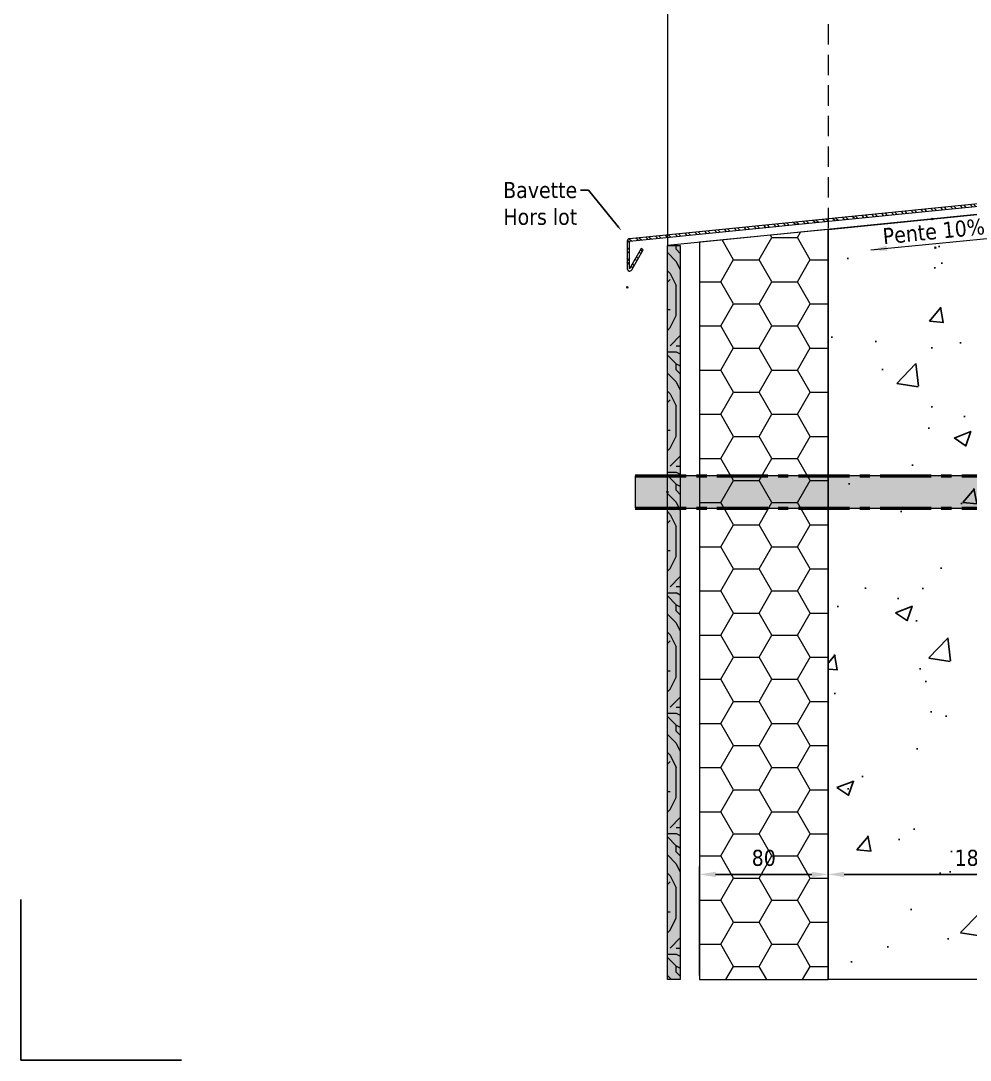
# Model space of a CAD drawing. Header units: millimetres. Extents: x -20000 to 230000, y -17405 to 24510.
# Drawn here: x 24318 to 24908, y -5177 to -4529 of the extents above; entities that cross this region are included whole.
import ezdxf
from ezdxf import colors
from ezdxf.entities.mleader import LeaderData, LeaderLine
from ezdxf.math import Vec2, Vec3

# ---------------------------------------------------------------- set-up
doc = ezdxf.new("R2010")
doc.units = ezdxf.units.MM
doc.header["$PDMODE"] = 35
doc.header["$PDSIZE"] = 0.5
doc.linetypes.add('AXES', pattern=[50.8, 31.75, -6.35, 6.35, -6.35])
doc.linetypes.add('CACHE', pattern=[9.525, 6.35, -3.175])
doc.layers.get('0').update_dxf_attribs({"lineweight": 13})
doc.layers.get('Defpoints').update_dxf_attribs({"true_color": 0xc2a584})
doc.layers.add('0 - Invisible', color=43, linetype='Continuous', lineweight=0, plot=False)
doc.layers.add('Intouchable', color=252, linetype='Continuous', lineweight=13, plot=False)
for name, color, linetype, lineweight in [('1 - Aluminium', 150, 'Continuous', 13), ('1 - Axe', 1, 'AXES', 0), ('1 - BETON', 251, 'Continuous', 25), ('1 - Bois', 44, 'Continuous', 13), ('1 - INTERROMPU', 253, 'CACHE', 13), ('1 - Isolant', 132, 'Continuous', 13), ('1 - Texte', 7, 'Continuous', 13), ('Texte', 7, 'Continuous', 13)]:
    doc.layers.add(name, color=color, linetype=linetype, lineweight=lineweight)
doc.layers.add('1 - Cache', color=7, linetype='Continuous', lineweight=0, true_color=0xffffff)
doc.styles.add('Texte Poralu', font='tahomabd.ttf')
doc.dimstyles.new('30 - 1000', dxfattribs={"dimtxt": 10, "dimasz": 10, "dimexe": 5, "dimexo": 2.5, "dimgap": 5, "dimtad": 1, "dimdec": 1, "dimtxsty": 'Texte Poralu', "dimcen": 5, "dimazin": 0, "dimtfac": 1, "dimtdec": 1, "dimtmove": 0, "dimatfit": 3, "dimfxl": 1, "dimarcsym": 0})

# ---------------------------------------------------------------- blocks, each defined once
blk = doc.blocks.new('Cadre centrage dessin')
at = {"layer": 'Defpoints'}
for p, q in [((-682.5, -906.5), (-682.5, -806.5)), ((-582.5, -906.5), (-682.5, -906.5))]:
    blk.add_line(p, q, dxfattribs=at)
blk = doc.blocks.new('*D869')
at = {"layer": 'Defpoints', "color": 0, "lineweight": -2, "transparency": 16777216}
for p, q in [((25000, -5028.77), (25000, -5065.84)), ((24820, -5113.77), (24820, -5055.84)), ((24990, -5060.84), (24830, -5060.84))]:
    blk.add_line(p, q, dxfattribs=at)
at = {"layer": 'Defpoints', "color": 0, "transparency": 16777216}
for p in [(25000, -5026.27), (24820, -5060.84), (24820, -5116.27)]:
    blk.add_point(p, dxfattribs=at)
for points in [[(24830, -5059.18), (24830, -5062.51), (24820, -5060.84)], [(24990, -5059.18), (24990, -5062.51), (25000, -5060.84)]]:
    blk.add_solid(points, dxfattribs=at)
at = {"layer": 'Defpoints', "color": 0, "transparency": 16777216, "insert": (24910, -5050.61), "char_height": 10, "attachment_point": 5, "style": 'Texte Poralu'}
blk.add_mtext('180', dxfattribs=at)
blk = doc.blocks.new('*U893')
at = {"layer": '1 - Aluminium'}
h = blk.add_hatch(dxfattribs=at)
h.set_pattern_fill('ANSI32', color=256, scale=0.5, angle=90, style=0)
h.set_pattern_definition([(135, (-130, -13), (-3.3676, -3.3676), []), (135, (-130, -10.755), (-3.3676, -3.3676), [])])
edge = h.paths.add_edge_path()
edge.add_line((-1.5, 30), (-1.5, 6.38))
edge.add_line((-1.5, 6.38), (-253.65, -18.83))
edge.add_arc((-253.5, -20.33), 1.5, 95.71059, 180)
edge.add_line((-255, -20.33), (-255, -37.47))
edge.add_arc((-253.5, -37.47), 1.5, 180, 330)
edge.add_line((-252.2, -38.22), (-245, -25.75))
edge.add_line((-245, -25.75), (-246.3, -25))
edge.add_line((-246.3, -25), (-253.5, -37.47))
edge.add_line((-253.5, -37.47), (-253.5, -20.33))
edge.add_line((-253.5, -20.33), (-1.35, 4.89))
edge.add_arc((-1.5, 6.38), 1.5, 275.71059, 360)
edge.add_line((0, 6.38), (0, 30))
edge.add_line((0, 30), (-1.5, 30))
at = {"layer": '0 - Invisible'}
blk.add_lwpolyline([(0, 0), (-230, -23)], dxfattribs=at)
blk.add_point((-255, -48.97), dxfattribs=at)
at = {"layer": '1 - Aluminium'}
blk.add_lwpolyline([(-1.5, 30), (-1.5, 6.38), (-253.65, -18.83, 0.385314), (-255, -20.33), (-255, -37.47, 0.767327), (-252.2, -38.22), (-245, -25.75), (-246.3, -25), (-253.5, -37.47), (-253.5, -20.33), (-1.35, 4.89, 0.385314), (0, 6.38), (0, 30)], format="xyb", close=True, dxfattribs=at)
blk = doc.blocks.new('*D882')
at = {"layer": 'Defpoints', "color": 0, "lineweight": -2, "transparency": 16777216}
for p, q in [((24740, -5123.77), (24740, -5055.84)), ((24820, -5113.77), (24820, -5055.84)), ((24810, -5060.84), (24750, -5060.84))]:
    blk.add_line(p, q, dxfattribs=at)
at = {"layer": 'Defpoints', "color": 0, "transparency": 16777216}
for p in [(24740, -5060.84), (24820, -5116.27), (24740, -5126.27)]:
    blk.add_point(p, dxfattribs=at)
for points in [[(24750, -5059.18), (24750, -5062.51), (24740, -5060.84)], [(24810, -5059.18), (24810, -5062.51), (24820, -5060.84)]]:
    blk.add_solid(points, dxfattribs=at)
at = {"layer": 'Defpoints', "color": 0, "transparency": 16777216, "insert": (24780, -5050.61), "char_height": 10, "attachment_point": 5, "style": 'Texte Poralu'}
blk.add_mtext('80', dxfattribs=at)
blk = doc.blocks.new('*U228')
at = {"layer": '1 - Cache'}
blk.add_hatch(color=256, dxfattribs=at).paths.add_polyline_path([(-20, -10), (400, -10), (400, 10), (-20, 10)])
at = {"layer": '0 - Invisible'}
blk.add_lwpolyline([(-20, -10), (400, -10), (400, 10), (-20, 10)], close=True, dxfattribs=at)
for p in [(0, 0), (380, 0)]:
    blk.add_point(p, dxfattribs=at)
at = {"layer": '1 - Axe', "lineweight": 50}
for p, q in [((-20, 10), (400, 10)), ((-20, -10), (400, -10))]:
    blk.add_line(p, q, dxfattribs=at)
blk = doc.blocks.new('*U892')
at = {"layer": '1 - Bois'}
h = blk.add_hatch(dxfattribs=at)
h.set_pattern_fill('352', color=256, scale=75, style=0, pattern_type=2)
h.set_pattern_definition([(0, (458.25, -17), (75, 75), [22.5, -52.5]), (0, (458.25, -13.25), (75, 75), [22.5, -52.5]), (0, (462, -5.75), (75, 75), [15, -60]), (0, (465.75, 1.75), (75, 75), [11.25, -63.75]), (0, (465.75, 9.25), (75, 75), [7.5, -67.5]), (0, (447, 16.75), (75, 75), [3.75, -18.75, 3.75, -48.75]), (0, (458.25, 20.5), (75, 75), [3.75, -30, 11.25, -30]), (0, (473.25, 24.25), (75, 75), [3.75, -3.75, 3.75, -63.75]), (0, (469.5, 28), (75, 75), [3.75, -71.25]), (0, (465.75, 35.5), (75, 75), [11.25, -63.75]), (0, (465.75, 43), (75, 75), [15, -60]), (0, (462, 50.5), (75, 75), [18.75, -22.5, 3.75, -30]), (90, (432, 5.5), (-75, 75), [3.75, -7.5, 18.75, -45]), (90, (435.75, 13), (-75, 75), [3.75, -3.75, 11.25, -56.25]), (90, (439.5, 43), (-75, 75), [7.5, -67.5]), (90, (443.25, 13), (-75, 75), [15, -22.5, 3.75, -33.75]), (90, (447, 54.25), (-75, 75), [3.75, -71.25]), (90, (450.75, 16.75), (-75, 75), [11.25, -63.75]), (90, (458.25, 20.5), (-75, 75), [7.5, -67.5]), (90, (465.75, 20.5), (-75, 75), [3.75, -11.25, 11.25, -48.75]), (90, (469.5, 24.25), (-75, 75), [3.75, -71.25]), (90, (473.25, 9.25), (-75, 75), [10.5, -64.5]), (90, (477, -5.75), (-75, 75), [7.5, -67.5]), (90, (484.5, 24.25), (-75, 75), [3.75, -71.25]), (90, (492, 20.5), (-75, 75), [11.25, -63.75]), (90, (499.5, 20.5), (-75, 75), [11.25, -63.75]), (45, (488.25, -9.5), (8e-15, 75), [5.3033, -5.3033, 5.3033, -90.1563]), (45, (473.25, 9.25), (8e-15, 75), [10.6065, -95.46]), (45, (443.25, 46.75), (8e-15, 75), [10.607, -95.46]), (45, (458.25, 28), (8e-15, 75), [10.6065, -95.46]), (45, (462, 13), (8e-15, 75), [10.6065, -95.46]), (45, (484.5, -2), (8e-15, 75), [10.6065, -95.4595]), (45, (477, 1.75), (8e-15, 75), [15.91, -90.156]), (45, (454.5, 35.5), (8e-15, 75), [5.303, -100.763]), (45, (450.75, 43), (8e-15, 75), [5.303, -100.763]), (45, (480.75, 43), (8e-15, 75), [5.303, -100.763]), (45, (450.75, 5.5), (8e-15, 75), [5.303, -100.763]), (45, (492, 31.75), (8e-15, 75), [5.303, -100.763]), (45, (465.75, 24.25), (8e-15, 75), [5.303, -100.763]), (45, (473.25, 31.75), (8e-15, 75), [5.303, -100.763]), (135, (469.5, 16.75), (-75, 8e-15), [5.3033, -5.3033, 15.91, -79.5496]), (135, (480.75, 16.75), (-75, 8e-15), [5.303, -100.763]), (135, (480.75, -9.5), (-75, 8e-15), [5.303, -100.763]), (135, (465.75, 9.25), (-75, 8e-15), [5.303, -100.763]), (135, (477, 24.25), (-75, 8e-15), [5.303, -100.763]), (135, (458.25, 5.5), (-75, 8e-15), [5.303, -100.763]), (135, (488.25, 5.5), (-75, 8e-15), [5.303, -100.763]), (135, (435.75, -17), (-75, 8e-15), [5.303, -100.763]), (135, (439.5, -13.25), (-75, 8e-15), [10.607, -95.46]), (135, (443.25, -9.5), (-75, 8e-15), [10.607, -95.46]), (135, (450.75, -9.5), (-75, 8e-15), [10.607, -95.46]), (135, (454.5, -2), (-75, 8e-15), [10.607, -95.46]), (135, (484.5, 28), (-75, 8e-15), [10.6065, -95.4595]), (135, (499.5, -9.5), (-75, 8e-15), [10.6065, -95.4595]), (135, (503.25, 50.5), (-75, 8e-15), [10.6065, -95.4595]), (135, (503.25, 43), (-75, 8e-15), [10.6065, -95.4595]), (135, (495.75, 39.25), (-75, 8e-15), [10.6065, -95.4595]), (135, (443.25, 39.25), (-75, 8e-15), [15.91, -90.156]), (135, (492, 31.75), (-75, 8e-15), [15.91, -90.156]), (26.565, (450.75, 54.25), (75, 3e-08), [8.385, -159.32]), (26.565, (450.75, 16.75), (75, 3e-08), [8.385, -159.32]), (26.565, (458.25, 39.25), (75, 3e-08), [8.385, -159.32]), (26.565, (480.75, -13.25), (75, 3e-08), [8.385, -159.32]), (26.565, (477, -5.75), (75, 3e-08), [8.385, -159.32]), (26.565, (454.5, 9.25), (75, 3e-08), [8.385, -159.32]), (26.565, (454.5, 46.75), (75, 3e-08), [8.385, -159.32]), (26.565, (477, 24.25), (75, 3e-08), [16.77, -150.935]), (63.435, (477, 35.5), (4e-09, 75), [8.385, -159.32]), (63.435, (488.25, 13), (4e-09, 75), [8.385, -159.32]), (63.435, (450.75, 28), (4e-09, 75), [8.385, -159.32]), (63.435, (435.75, 31.75), (4e-09, 75), [8.385, -159.32]), (63.435, (480.75, 16.75), (4e-09, 75), [8.385, -159.32]), (63.435, (473.25, 16.75), (4e-09, 75), [8.385, -159.32]), (63.435, (443.25, 28), (4e-09, 75), [16.77, -150.935]), (63.435, (499.5, 1.75), (4e-09, 75), [16.77, -150.935]), (63.435, (492, 5.5), (4e-09, 75), [16.77, -150.935]), (116.565, (432, -5.75), (-3e-08, 75), [8.385, -159.32]), (116.565, (432, 35.5), (-3e-08, 75), [8.385, -159.32]), (116.565, (447, -17), (-3e-08, 75), [8.385, -159.32]), (116.565, (439.5, 50.5), (-3e-08, 75), [8.385, -159.32]), (116.565, (447, 5.5), (-3e-08, 75), [8.385, -159.32]), (116.565, (462, 13), (-3e-08, 75), [8.385, -159.32]), (116.565, (469.5, 28), (-3e-08, 75), [8.385, -159.32]), (116.565, (435.75, -2), (2e-05, 75), [8.385, -159.32]), (116.565, (454.5, 9.25), (-3e-08, 75), [8.385, -159.32]), (116.565, (477, 1.75), (-3e-08, 75), [8.385, -159.32]), (116.565, (484.5, 9.25), (-3e-08, 75), [8.385, -159.32]), (116.565, (499.5, 31.75), (-3e-08, 75), [8.385, -159.32]), (116.565, (443.25, 54.25), (-3e-08, 75), [8.385, -159.32]), (116.565, (432, 50.5), (-3e-08, 75), [16.77, -150.935]), (116.565, (443.25, -2), (-3e-08, 75), [16.77, -150.935]), (153.435, (432, -13.25), (-75, 4e-09), [8.385, -159.32]), (153.435, (495.75, -17), (-75, 4e-09), [8.385, -159.32]), (153.435, (492, 20.5), (-75, 4e-09), [8.385, -159.32]), (153.435, (462, -5.75), (-75, 4e-09), [8.385, -159.32]), (153.435, (458.25, -13.25), (-75, 4e-09), [8.385, -159.32]), (153.435, (465.75, 1.75), (-75, 4e-09), [8.385, -159.32]), (153.435, (488.25, 46.75), (-75, 4e-09), [8.385, -159.32]), (153.435, (495.75, 50.5), (-75, 4e-09), [16.77, -150.935])])
h.paths.add_polyline_path([(0, 0), (457, 0), (457, 8), (0, 8)])
at = {"layer": '1 - Cache'}
h = blk.add_hatch(color=256, dxfattribs=at)
h.dxf.hatch_style = 2
h.paths.add_polyline_path([(0, 0), (457, 0), (457, 8), (0, 8)])
at = {"layer": '1 - Bois'}
blk.add_lwpolyline([(0, 0), (457, 0), (457, 8), (0, 8)], close=True, dxfattribs=at)
blk = doc.blocks.new('*U891')
at = {"layer": '1 - Isolant'}
h = blk.add_hatch(dxfattribs=at)
h.set_pattern_fill('HONEY', color=256, scale=5, style=0)
h.set_pattern_definition([(0, (20, -265), (23.8125, 13.74815), [15.875, -31.75]), (120, (20, -265), (-23.8125, 13.74815), [15.875, -31.75]), (60, (20, -265), (5e-08, 27.4963), [-31.75, 15.875])])
h.paths.add_polyline_path([(0, -467), (0, 0), (-80, -8), (-80, -467)])
at = {"layer": '0 - Invisible'}
blk.add_lwpolyline([(-80, -467), (0, -467)], dxfattribs=at)
at = {"layer": '1 - Isolant'}
blk.add_lwpolyline([(0, -467), (0, 0), (-80, -8), (-80, -467)], dxfattribs=at)
blk = doc.blocks.new('*U614')
at = {"layer": '0 - Invisible'}
for p in [(0, 0), (1.78, -17.82)]:
    blk.add_point(p, dxfattribs=at)
at = {"layer": 'Texte', "insert": (1.28, -12.85), "char_height": 10, "attachment_point": 8, "rotation": 5.71059, "style": 'Texte Poralu'}
blk.add_mtext('Pente 10%', dxfattribs=at)
at = {"layer": 'Texte'}
blk.add_leader([(-38.27, -19.31), (41.33, -11.35)], dimstyle='30 - 1000', override={"dimgap": 2, "dimtad": 0}, dxfattribs=at)
blk = doc.blocks.new('*U886')
at = {"layer": '1 - BETON'}
h = blk.add_hatch(dxfattribs=at)
h.set_pattern_fill('CONCRETE', color=256, scale=15, style=0, pattern_type=2)
h.set_pattern_definition([(50, (110, -107), (107.589, -9.413), [11.25, -123.75]), (355, (110, -107), (-20.813, 112.83), [9, -99]), (100.451, (118.97, -107.78), (86.776, 103.416), [9.561, -105.171]), (46.184, (110, -77), (160.086, -24.828), [16.875, -185.625]), (96.636, (123.34, -79.07), (140.2, 146.118), [14.34, -157.757]), (351.184, (110, -77), (140.2, 146.12), [13.5, -148.5]), (21, (125, -84.5), (89.536, -60.393), [11.25, -123.75]), (326, (125, -84.5), (36.497, 108.773), [9, -99]), (71.451, (132.46, -89.53), (126.033, 48.38), [9.561, -105.171]), (37.5, (110, -107), (1.824, 49.934), [0, -97.8, 0, -100.5, 0, -99.375]), (7.5, (110, -107), (39.4604, 59.162), [0, -57.3, 0, -95.55, 0, -37.875]), (327.5, (76.55, -107), (80.0734, -3.3832), [0, -37.5, 0, -117, 0, -155.25]), (317.5, (61.55, -107), (87.478, 15.016), [0, -48.75, 0, -77.7, 0, -110.25])])
h.paths.add_polyline_path([(-143.15, -56.48), (-153.27, -55.81), (-143.48, -53.16)], flags=8)
edge = h.paths.add_edge_path(flags=0)
edge.add_line((-143.32, -54.82), (-73.67, -47.85))
h.paths.add_polyline_path([(-154.61, -58.59), (-72.1, -50.34), (-74.25, -28.85), (-156.76, -37.1)], flags=24)
h.paths.add_polyline_path([(400, -410), (300, -510), (-180, -510), (-180, -43), (-50, -30), (-50, 0), (0, 0), (0, -410)])
at = {"layer": '0 - Invisible'}
blk.add_lwpolyline([(400, -410), (300, -510), (-180, -510)], dxfattribs=at)
at = {"layer": '1 - BETON'}
blk.add_lwpolyline([(400, -410), (0, -410), (0, 0), (-50, 0), (-50, -30), (-180, -43), (-180, -510)], dxfattribs=at)
blk.add_blockref('*U614', (-115, -36.5))

msp = doc.modelspace()

# ---------------------------------------------------------------- linework, layer by layer
at = {"layer": '1 - Bois'}
msp.add_line((24720, -3855.67), (24720, -4669.27), dxfattribs=at)
at = {"layer": '1 - INTERROMPU', "ltscale": 2}
msp.add_line((24820, -3845.67), (24820, -4659.27), dxfattribs=at)

# ---------------------------------------------------------------- block references
for name, p in [('*U893', (24950, -4646.27)), ('*U886', (25000, -4616.27)), ('*U891', (24820, -4659.27)), ('*U228', (24720, -4822.76))]:
    msp.add_blockref(name, p)
at = {"xscale": -1, "rotation": 270}
msp.add_blockref('*U892', (24720, -5126.27), dxfattribs=at)
at = {"layer": 'Intouchable'}
msp.add_blockref('Cadre centrage dessin', (25000, -4270), dxfattribs=at)

# ---------------------------------------------------------------- dimensions: what is measured, and where the dimension line sits
at = {"layer": 'Defpoints'}
for base, p1, p2, picture, middle in [((24820, -5060.84), (25000, -5026.27), (24820, -5116.27), '*D869', (24910, -5050.61)), ((24740, -5060.84), (24820, -5116.27), (24740, -5126.27), '*D882', (24780, -5050.61))]:
    dim = msp.add_linear_dim(base=base, p1=p1, p2=p2, dimstyle='30 - 1000', dxfattribs=at)
    dim.commit()
    dim.dimension.update_dxf_attribs({"geometry": picture, "text_midpoint": middle})

# ---------------------------------------------------------------- leaders
at = {"layer": '1 - Texte'}
ml = msp.add_multileader_mtext('Standard', dxfattribs=at)
ml.set_content('Bavette\\PHors lot', color=256, style='Texte Poralu')
ml.set_leader_properties()
ml.build(insert=Vec2(0, 0))
ml.multileader.update_dxf_attribs({"dogleg_length": 5})
ctx = ml.context
ctx.base_point, ctx.char_height, ctx.plane_origin = Vec3(24608.52, -4634.9), 10, Vec3(24691.07, -4603.07)
ctx.text_align_type = 2
notes = []
notes.append((ctx, [(0, (1, 1, 0), (24670.85, -4634.9), (-1, 0), 5, [(0, [(24691.36, -4660.06)], 0, [])])]))
ctx.mtext.insert, ctx.mtext.alignment, ctx.mtext.flow_direction = Vec3(24663.85, -4629.78), 3, 5
for ctx, leaders in notes:
    for number, flags, end, landing, length, lines in leaders:
        leader = LeaderData()
        leader.index, (leader.has_last_leader_line, leader.has_dogleg_vector, leader.attachment_direction) = number, flags
        leader.last_leader_point, leader.dogleg_vector, leader.dogleg_length = Vec3(end), Vec3(landing), length
        for number, points, colour, breaks in lines:
            line = LeaderLine()
            line.index, line.vertices, line.color, line.breaks = number, Vec3.list(points), colors.encode_raw_color(colour), breaks
            leader.lines.append(line)
        ctx.leaders.append(leader)

doc.saveas('drawing.dxf')
